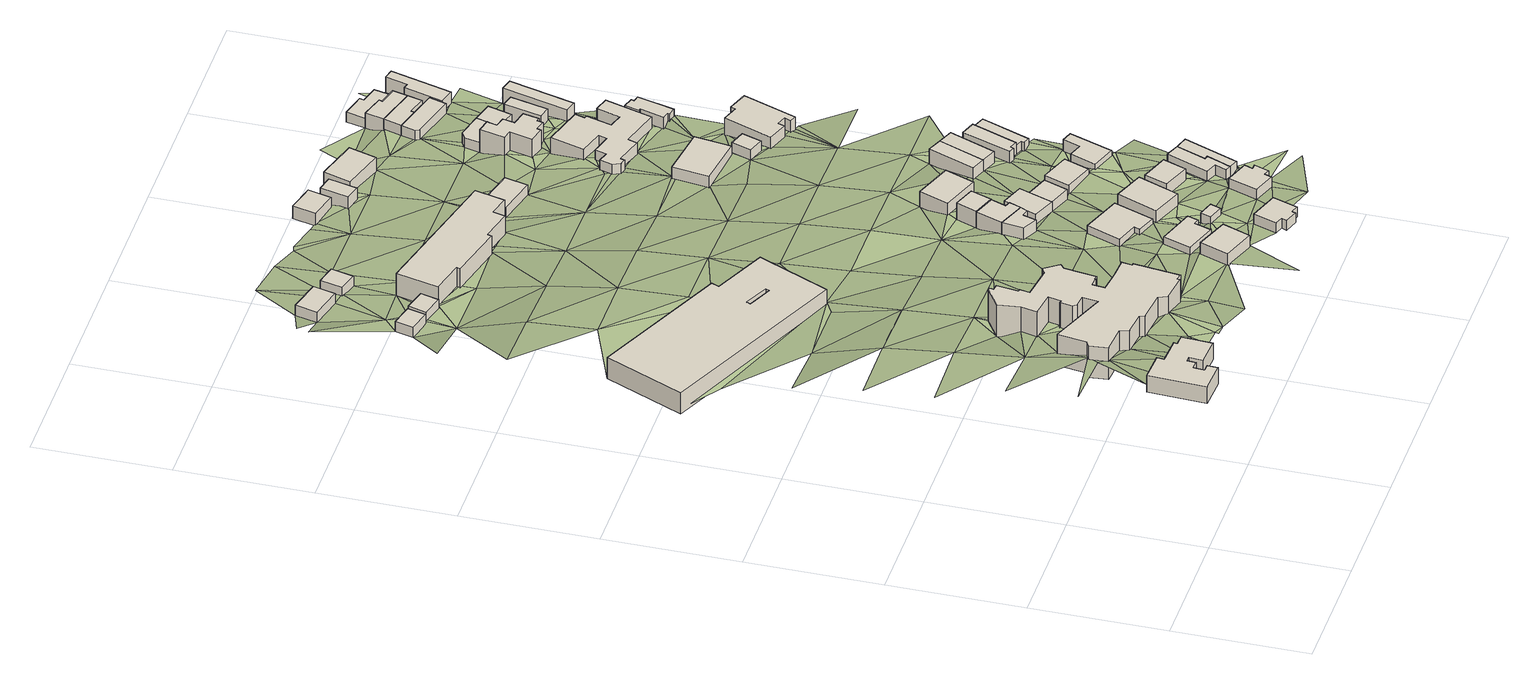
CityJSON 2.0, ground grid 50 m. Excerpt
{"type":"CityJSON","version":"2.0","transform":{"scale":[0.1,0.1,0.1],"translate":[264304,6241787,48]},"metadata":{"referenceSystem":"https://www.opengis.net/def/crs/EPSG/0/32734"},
"CityObjects":{
"building1":{"type":"Building","attributes":{"address":"1 Garrick Road University Estate Cape Town","building":"house","building:levels":"2","footprint":{"type":"Polygon"},"plus_code":"CMXVX2XP+XCX","ground_height":89.4,"building_height":6.9,"roof_height":96.3},"geometry":[{"type":"Solid","lod":"1","boundaries":[[[[0,1,2,3]],[[1,4,5,2]],[[4,6,7,5]],[[6,8,9,7]],[[8,10,11,9]],[[10,12,13,11]],[[12,14,15,13]],[[14,16,17,15]],[[16,18,19,17]],[[18,20,21,19]],[[20,22,23,21]],[[22,24,25,23]],[[24,26,27,25]],[[26,28,29,27]],[[28,30,31,29]],[[30,0,3,31]],[[3,2,5,7,9,11,13,15,17,19,21,23,25,27,29,31]],[[30,28,26,24,22,20,18,16,14,12,10,8,6,4,1,0]]]]}]},
"building2":{"type":"Building","attributes":{"address":"Oasis House 96 Upper Roodebloem Road University Estate Cape Town","building":"office","building:levels":"3","footprint":{"type":"Polygon"},"plus_code":"CQXWX5X3+XFW","ground_height":82.87,"building_height":9.7,"roof_height":92.57},"geometry":[{"type":"Solid","lod":"1","boundaries":[[[[32,33,34,35]],[[33,36,37,34]],[[36,38,39,37]],[[38,40,41,39]],[[40,42,43,41]],[[42,44,45,43]],[[44,46,47,45]],[[46,48,49,47]],[[48,50,51,49]],[[50,52,53,51]],[[52,54,55,53]],[[54,56,57,55]],[[56,58,59,57]],[[58,60,61,59]],[[60,62,63,61]],[[62,64,65,63]],[[64,66,67,65]],[[66,68,69,67]],[[68,70,71,69]],[[70,72,73,71]],[[72,74,75,73]],[[74,76,77,75]],[[76,78,79,77]],[[78,80,81,79]],[[80,82,83,81]],[[82,84,85,83]],[[84,86,87,85]],[[86,88,89,87]],[[88,90,91,89]],[[90,92,93,91]],[[92,94,95,93]],[[94,96,97,95]],[[96,98,99,97]],[[98,100,101,99]],[[100,102,103,101]],[[102,104,105,103]],[[104,106,107,105]],[[106,108,109,107]],[[108,110,111,109]],[[110,112,113,111]],[[112,114,115,113]],[[114,116,117,115]],[[116,32,35,117]],[[35,34,37,39,41,43,45,47,49,51,53,55,57,59,61,63,65,67,69,71,73,75,77,79,81,83,85,87,89,91,93,95,97,99,101,103,105,107,109,111,113,115,117]],[[116,114,112,110,108,106,104,102,100,98,96,94,92,90,88,86,84,82,80,78,76,74,72,70,68,66,64,62,60,58,56,54,52,50,48,46,44,42,40,38,36,33,32]]]]}]},
"building3":{"type":"Building","attributes":{"address":"197 Nelson Mandela Boulevard Cape Town","building":"warehouse","building:levels":"2","footprint":{"type":"Polygon"},"plus_code":"CPX8X9X2+XPV","ground_height":70.53,"building_height":6.9,"roof_height":77.43},"geometry":[{"type":"Solid","lod":"1","boundaries":[[[[118,119,120,121]],[[119,122,123,120]],[[122,124,125,123]],[[124,126,127,125]],[[126,128,129,127]],[[128,118,121,129]],[[130,131,132,133]],[[131,134,135,132]],[[134,136,137,135]],[[136,130,133,137]],[[121,120,123,125,127,129],[133,132,135,137]],[[128,126,124,122,119,118],[136,134,131,130]]]]}]},
"building4":{"type":"Building","attributes":{"building":"school","building:levels":"1","footprint":{"type":"Polygon"},"plus_code":"CPX5XFXR+X8V","ground_height":57.46,"building_height":4.1,"roof_height":61.56},"geometry":[{"type":"Solid","lod":"1","boundaries":[[[[138,139,140,141]],[[139,142,143,140]],[[142,144,145,143]],[[144,138,141,145]],[[141,140,143,145]],[[144,142,139,138]]]]}]},
"building5":{"type":"Building","attributes":{"address":"131 Upper Roodebloem Road University Estate Cape Town","building":"house","building:levels":"1","footprint":{"type":"Polygon"},"plus_code":"C2X9XJX2+XHW","ground_height":82.38,"building_height":4.1,"roof_height":86.48},"geometry":[{"type":"Solid","lod":"1","boundaries":[[[[146,147,148,149]],[[147,150,151,148]],[[150,152,153,151]],[[152,146,149,153]],[[149,148,151,153]],[[152,150,147,146]]]]}]},
"building6":{"type":"Building","attributes":{"building":"school","building:levels":"1","footprint":{"type":"Polygon"},"plus_code":"CPXMX4XW+XQV","ground_height":57.46,"building_height":4.1,"roof_height":61.56},"geometry":[{"type":"Solid","lod":"1","boundaries":[[[[154,155,156,157]],[[155,158,159,156]],[[158,160,161,159]],[[160,154,157,161]],[[157,156,159,161]],[[160,158,155,154]]]]}]},
"building7":{"type":"Building","attributes":{"building":"school","building:levels":"1","footprint":{"type":"Polygon"},"plus_code":"CPX8XXXC+XPW","ground_height":56.25,"building_height":4.1,"roof_height":60.35},"geometry":[{"type":"Solid","lod":"1","boundaries":[[[[162,163,164,165]],[[163,166,167,164]],[[166,168,169,167]],[[168,162,165,169]],[[165,164,167,169]],[[168,166,163,162]]]]}]},
"building8":{"type":"Building","attributes":{"address":"129 Upper Roodebloem Road University Estate Cape Town","building":"house","building:levels":"1","footprint":{"type":"Polygon"},"plus_code":"C2XMX4XP+X3V","ground_height":79.14,"building_height":4.1,"roof_height":83.24},"geometry":[{"type":"Solid","lod":"1","boundaries":[[[[170,171,172,173]],[[171,174,175,172]],[[174,176,177,175]],[[176,178,179,177]],[[178,180,181,179]],[[180,170,173,181]],[[173,172,175,177,179,181]],[[180,178,176,174,171,170]]]]}]},
"building9":{"type":"Building","attributes":{"address":"23 Rhodes Avenue University Estate Cape Town","building":"house","building:levels":"1","footprint":{"type":"Polygon"},"plus_code":"C3XFXMX7+XCV","ground_height":81.19,"building_height":4.1,"roof_height":85.29},"geometry":[{"type":"Solid","lod":"1","boundaries":[[[[182,183,184,185]],[[183,186,187,184]],[[186,188,189,187]],[[188,190,191,189]],[[190,192,193,191]],[[192,194,195,193]],[[194,196,197,195]],[[196,182,185,197]],[[185,184,187,189,191,193,195,197]],[[196,194,192,190,188,186,183,182]]]]}]},
"building10":{"type":"Building","attributes":{"address":"127A Upper Roodebloem Road University Estate Cape Town","building":"house","building:levels":"1","footprint":{"type":"Polygon"},"plus_code":"C2XQXPX8+X5V","ground_height":76.53,"building_height":4.1,"roof_height":80.63},"geometry":[{"type":"Solid","lod":"1","boundaries":[[[[198,199,200,201]],[[199,202,203,200]],[[202,204,205,203]],[[204,206,207,205]],[[206,208,209,207]],[[208,198,201,209]],[[201,200,203,205,207,209]],[[208,206,204,202,199,198]]]]}]},
"building11":{"type":"Building","attributes":{"building":"yes","building:levels":"1","footprint":{"type":"Polygon"},"plus_code":"C3X8XGXX+XPR","ground_height":79.14,"building_height":4.1,"roof_height":83.24},"geometry":[{"type":"Solid","lod":"1","boundaries":[[[[210,211,212,213]],[[211,214,215,212]],[[214,216,217,215]],[[216,210,213,217]],[[213,212,215,217]],[[216,214,211,210]]]]}]},
"building12":{"type":"Building","attributes":{"building":"school","building:levels":"1","footprint":{"type":"Polygon"},"plus_code":"CQX4XGXP+XGR","ground_height":54.85,"building_height":4.1,"roof_height":58.95},"geometry":[{"type":"Solid","lod":"1","boundaries":[[[[218,219,220,221]],[[219,222,223,220]],[[222,224,225,223]],[[224,218,221,225]],[[221,220,223,225]],[[224,222,219,218]]]]}]},
"building13":{"type":"Building","attributes":{"address":"127 Upper Roodebloem Road University Estate Cape Town","building":"house","building:levels":"1","footprint":{"type":"Polygon"},"plus_code":"C2XHX3XR+XQV","ground_height":75.03,"building_height":4.1,"roof_height":79.13},"geometry":[{"type":"Solid","lod":"1","boundaries":[[[[226,227,228,229]],[[227,230,231,228]],[[230,232,233,231]],[[232,234,235,233]],[[234,236,237,235]],[[236,226,229,237]],[[229,228,231,233,235,237]],[[236,234,232,230,227,226]]]]}]},
"building14":{"type":"Building","attributes":{"address":"125 Upper Roodebloem Road University Estate Cape Town","building":"house","building:levels":"1","footprint":{"type":"Polygon"},"plus_code":"C2XJXPX6+X2V","ground_height":75.03,"building_height":4.1,"roof_height":79.13},"geometry":[{"type":"Solid","lod":"1","boundaries":[[[[238,239,240,241]],[[239,242,229,240]],[[242,243,237,229]],[[243,244,245,237]],[[244,246,247,245]],[[246,238,241,247]],[[241,240,229,237,245,247]],[[246,244,243,242,239,238]]]]}]},
"building15":{"type":"Building","attributes":{"address":"University Estate Cape Town","building":"house","building:levels":"1","footprint":{"type":"Polygon"},"plus_code":"C3XGX4XH+XVX","ground_height":79.14,"building_height":4.1,"roof_height":83.24},"geometry":[{"type":"Solid","lod":"1","boundaries":[[[[248,249,250,251]],[[249,252,253,250]],[[252,254,255,253]],[[254,248,251,255]],[[251,250,253,255]],[[254,252,249,248]]]]}]},
"building16":{"type":"Building","attributes":{"address":"123 Upper Roodebloem Road University Estate Cape Town","building":"house","building:levels":"2","footprint":{"type":"Polygon"},"plus_code":"C2XQXQX8+X4R","ground_height":72.38,"building_height":6.9,"roof_height":79.28},"geometry":[{"type":"Solid","lod":"1","boundaries":[[[[239,238,241,256,257,240]],[[238,258,259,256,241]],[[258,260,261,259]],[[260,239,240,257,261]],[[257,256,259,261]],[[260,258,238,239]]]]}]},
"building17":{"type":"Building","attributes":{"address":"29 Ritchie Street University Estate Cape Town","building":"house","building:levels":"1","footprint":{"type":"Polygon"},"plus_code":"C3X3X3XV+XCX","ground_height":74.21,"building_height":4.1,"roof_height":78.31},"geometry":[{"type":"Solid","lod":"1","boundaries":[[[[262,263,264,265]],[[263,266,267,264]],[[266,268,269,267]],[[268,270,271,269]],[[270,262,265,271]],[[265,264,267,269,271]],[[270,268,266,263,262]]]]}]},
"building18":{"type":"Building","attributes":{"building":"school","building:levels":"2","footprint":{"type":"Polygon"},"plus_code":"CRX8XRX7+X4V","ground_height":58.49,"building_height":6.9,"roof_height":65.39},"geometry":[{"type":"Solid","lod":"1","boundaries":[[[[272,273,274,275]],[[273,276,277,274]],[[276,278,279,277]],[[278,280,281,279]],[[280,282,283,281]],[[282,284,285,283]],[[284,286,287,285]],[[286,288,289,287]],[[288,290,291,289]],[[290,272,275,291]],[[275,274,277,279,281,283,285,287,289,291]],[[290,288,286,284,282,280,278,276,273,272]]]]}]},
"building19":{"type":"Building","attributes":{"address":"University Estate Cape Town","building":"house","building:levels":"1","footprint":{"type":"Polygon"},"plus_code":"C4X9XMX9+XVR","ground_height":80.21,"building_height":4.1,"roof_height":84.31},"geometry":[{"type":"Solid","lod":"1","boundaries":[[[[292,293,294,295]],[[293,296,297,294]],[[296,298,299,297]],[[298,300,301,299]],[[300,302,303,301]],[[302,304,305,303]],[[304,306,307,305]],[[306,292,295,307]],[[295,294,297,299,301,303,305,307]],[[306,304,302,300,298,296,293,292]]]]}]},
"building20":{"type":"Building","attributes":{"address":"31 Ritchie Street University Estate Cape Town","building":"house","building:levels":"1","footprint":{"type":"Polygon"},"plus_code":"C3XFXCXH+XHX","ground_height":74.21,"building_height":4.1,"roof_height":78.31},"geometry":[{"type":"Solid","lod":"1","boundaries":[[[[263,262,265,264]],[[262,308,309,265]],[[308,310,311,309]],[[310,263,264,311]],[[264,265,309,311]],[[310,308,262,263]]]]}]},
"building21":{"type":"Building","attributes":{"address":"University Estate Cape Town","building":"house","building:levels":"1","footprint":{"type":"Polygon"},"plus_code":"C4X7X5XF+X2X","ground_height":78.2,"building_height":4.1,"roof_height":82.3},"geometry":[{"type":"Solid","lod":"1","boundaries":[[[[312,313,314,315]],[[313,316,317,314]],[[316,318,319,317]],[[318,312,315,319]],[[315,314,317,319]],[[318,316,313,312]]]]}]},
"building22":{"type":"Building","attributes":{"address":"121B Tooting Lane University Estate Cape Town","building":"house","building:levels":"1","footprint":{"type":"Polygon"},"plus_code":"C3X6XXXJ+X2X","ground_height":72.38,"building_height":4.1,"roof_height":76.48},"geometry":[{"type":"Solid","lod":"1","boundaries":[[[[320,321,322,323]],[[321,324,325,322]],[[324,326,327,325]],[[326,320,323,327]],[[323,322,325,327]],[[326,324,321,320]]]]}]},
"building23":{"type":"Building","attributes":{"address":"University Estate Cape Town","building":"house","building:levels":"1","footprint":{"type":"Polygon"},"plus_code":"C4XQXCX6+XJX","ground_height":78.2,"building_height":4.1,"roof_height":82.3},"geometry":[{"type":"Solid","lod":"1","boundaries":[[[[328,329,330,331]],[[329,332,333,330]],[[332,334,335,333]],[[334,336,337,335]],[[336,338,339,337]],[[338,340,341,339]],[[340,342,343,341]],[[342,328,331,343]],[[331,330,333,335,337,339,341,343]],[[342,340,338,336,334,332,329,328]]]]}]},
"building24":{"type":"Building","attributes":{"address":"33 Ritchie Street University Estate Cape Town","building":"house","building:levels":"1","footprint":{"type":"Polygon"},"plus_code":"C4X4XXXJ+XXW","ground_height":73.12,"building_height":4.1,"roof_height":77.22},"geometry":[{"type":"Solid","lod":"1","boundaries":[[[[344,345,346,347]],[[345,348,349,346]],[[348,350,351,349]],[[350,344,347,351]],[[347,346,349,351]],[[350,348,345,344]]]]}]},
"building25":{"type":"Building","attributes":{"address":"University Estate Cape Town","building":"house","building:levels":"1","footprint":{"type":"Polygon"},"plus_code":"C5X2XPXP+X8X","ground_height":78.2,"building_height":4.1,"roof_height":82.3},"geometry":[{"type":"Solid","lod":"1","boundaries":[[[[352,353,343,331]],[[353,354,355,343]],[[354,356,339,355]],[[356,357,358,339]],[[357,359,360,358]],[[359,352,331,360]],[[331,343,355,339,358,360]],[[359,357,356,354,353,352]]]]}]},
"building26":{"type":"Building","attributes":{"address":"35 Ritchie Street University Estate Cape Town","building":"house","building:levels":"1","footprint":{"type":"Polygon"},"plus_code":"C4XRXGXQ+X9W","ground_height":73.12,"building_height":4.1,"roof_height":77.22},"geometry":[{"type":"Solid","lod":"1","boundaries":[[[[361,362,363,364]],[[362,365,366,363]],[[365,367,368,366]],[[367,369,370,368]],[[369,371,372,370]],[[371,361,364,372]],[[364,363,366,368,370,372]],[[371,369,367,365,362,361]]]]}]},
"building27":{"type":"Building","attributes":{"address":"4 Selbourne Road University Estate Cape Town","building":"house","building:levels":"1","footprint":{"type":"Polygon"},"plus_code":"C4X8X5XJ+XGX","ground_height":70.68,"building_height":4.1,"roof_height":74.78},"geometry":[{"type":"Solid","lod":"1","boundaries":[[[[373,374,375,376]],[[374,377,378,375]],[[377,379,380,378]],[[379,373,376,380]],[[376,375,378,380]],[[379,377,374,373]]]]}]},
"building28":{"type":"Building","attributes":{"building":"school","building:levels":"1","footprint":{"type":"Polygon"},"plus_code":"C2X5X3X6+X2X","ground_height":56.66,"building_height":4.1,"roof_height":60.76},"geometry":[{"type":"Solid","lod":"1","boundaries":[[[[381,382,383,384]],[[382,385,386,383]],[[385,387,388,386]],[[387,381,384,388]],[[384,383,386,388]],[[387,385,382,381]]]]}]},
"building29":{"type":"Building","attributes":{"address":"36 Palmerston Road Woodstock Cape Town","building":"house","building:levels":"1","footprint":{"type":"Polygon"},"plus_code":"CVX9X4XX+X4V","ground_height":51.77,"building_height":4.1,"roof_height":55.87},"geometry":[{"type":"Solid","lod":"1","boundaries":[[[[389,390,391,392]],[[390,393,394,391]],[[393,395,396,394]],[[395,389,392,396]],[[392,391,394,396]],[[395,393,390,389]]]]}]},
"building30":{"type":"Building","attributes":{"address":"6 Selbourne Road University Estate Cape Town","building":"house","building:levels":"1","footprint":{"type":"Polygon"},"plus_code":"C4XHXPXG+X3R","ground_height":70.68,"building_height":4.1,"roof_height":74.78},"geometry":[{"type":"Solid","lod":"1","boundaries":[[[[379,397,398,380]],[[397,399,400,398]],[[399,373,376,400]],[[373,379,380,376]],[[380,398,400,376]],[[373,399,397,379]]]]}]},
"building31":{"type":"Building","attributes":{"address":"8 Selbourne Road University Estate Cape Town","building":"house","building:levels":"1","footprint":{"type":"Polygon"},"plus_code":"C4XWXGXC+XCX","ground_height":70.68,"building_height":4.1,"roof_height":74.78},"geometry":[{"type":"Solid","lod":"1","boundaries":[[[[401,402,403,404,405]],[[402,406,407,403]],[[406,408,409,407]],[[408,410,411,409]],[[410,412,413,414,411]],[[412,401,405,404,414,413]],[[404,403,407,409,411,414]],[[412,410,408,406,402,401]]]]}]},
"building32":{"type":"Building","attributes":{"address":"Roodebloem Road Woodstock Cape Town","building":"garage","building:levels":"1","footprint":{"type":"Polygon"},"plus_code":"CVXQXXX7+X4V","ground_height":52.67,"building_height":4.1,"roof_height":56.77},"geometry":[{"type":"Solid","lod":"1","boundaries":[[[[415,416,417,418]],[[416,419,420,417]],[[419,421,422,420]],[[421,415,418,422]],[[418,417,420,422]],[[421,419,416,415]]]]}]},
"building33":{"type":"Building","attributes":{"building":"yes","building:levels":"1","footprint":{"type":"Polygon"},"plus_code":"C3XPX8X7+XFW","ground_height":61.59,"building_height":4.1,"roof_height":65.69},"geometry":[{"type":"Solid","lod":"1","boundaries":[[[[423,424,425,426]],[[424,427,428,425]],[[427,429,430,428]],[[429,423,426,430]],[[426,425,428,430]],[[429,427,424,423]]]]}]},
"building34":{"type":"Building","attributes":{"address":"10 Selbourne Road University Estate Cape Town","building":"house","building:levels":"1","footprint":{"type":"Polygon"},"plus_code":"C5X5XWXP+XVR","ground_height":69.64,"building_height":4.1,"roof_height":73.74},"geometry":[{"type":"Solid","lod":"1","boundaries":[[[[401,412,413,405]],[[412,431,432,413]],[[431,433,434,432]],[[433,435,436,434]],[[435,437,438,436]],[[437,401,405,438]],[[405,413,432,434,436,438]],[[437,435,433,431,412,401]]]]}]},
"building35":{"type":"Building","attributes":{"building":"yes","building:levels":"1","footprint":{"type":"Polygon"},"plus_code":"C4X6XVX7+X2X","ground_height":62.84,"building_height":4.1,"roof_height":66.94},"geometry":[{"type":"Solid","lod":"1","boundaries":[[[[439,440,441,442]],[[440,443,444,441]],[[443,445,446,444]],[[445,439,442,446]],[[442,441,444,446]],[[445,443,440,439]]]]}]},
"building36":{"type":"Building","attributes":{"address":"80 Roodebloem Road Woodstock Cape Town","building":"yes","building:levels":"1","footprint":{"type":"Polygon"},"plus_code":"C2XFXVXQ+XQX","ground_height":52.67,"building_height":4.1,"roof_height":56.77},"geometry":[{"type":"Solid","lod":"1","boundaries":[[[[447,448,449,450]],[[448,451,452,449]],[[451,453,454,452]],[[453,447,450,454]],[[450,449,452,454]],[[453,451,448,447]]]]}]},
"building37":{"type":"Building","attributes":{"address":"119 Roodebloem Road Woodstock Cape Town","building":"commercial","building:levels":"1","footprint":{"type":"Polygon"},"plus_code":"C4X5XCX3+XFX","ground_height":57.86,"building_height":4.1,"roof_height":61.96},"geometry":[{"type":"Solid","lod":"1","boundaries":[[[[455,456,457,458]],[[456,459,460,457]],[[459,461,462,460]],[[461,463,464,462]],[[463,465,466,464]],[[465,467,468,466]],[[467,469,470,468]],[[469,471,472,470]],[[471,473,474,472]],[[473,475,476,474]],[[475,477,478,476]],[[477,479,480,478]],[[479,481,482,480]],[[481,483,484,482]],[[483,485,486,484]],[[485,487,488,486]],[[487,489,490,488]],[[489,491,492,490]],[[491,493,494,492]],[[493,495,496,494]],[[495,455,458,496]],[[458,457,460,462,464,466,468,470,472,474,476,478,480,482,484,486,488,490,492,494,496]],[[495,493,491,489,487,485,483,481,479,477,475,473,471,469,467,465,463,461,459,456,455]]]]}]},
"building38":{"type":"Building","attributes":{"address":"Devonshire Street Woodstock Cape Town","building":"house","building:levels":"1","footprint":{"type":"Polygon"},"plus_code":"C4XXXXXR+X7X","ground_height":62.84,"building_height":4.1,"roof_height":66.94},"geometry":[{"type":"Solid","lod":"1","boundaries":[[[[497,498,499,500]],[[498,501,502,499]],[[501,503,504,502]],[[503,505,506,504]],[[505,507,508,506]],[[507,509,510,508]],[[509,511,512,510]],[[511,513,514,512]],[[513,515,516,514]],[[515,497,500,516]],[[500,499,502,504,506,508,510,512,514,516]],[[515,513,511,509,507,505,503,501,498,497]]]]}]},
"building39":{"type":"Building","attributes":{"address":"117A Roodebloem Road Woodstock Cape Town","building":"yes","building:levels":"2","footprint":{"type":"Polygon"},"plus_code":"C3XRXHX5+X8X","ground_height":55.89,"building_height":6.9,"roof_height":62.79},"geometry":[{"type":"Solid","lod":"1","boundaries":[[[[517,518,519,520,521,522]],[[518,523,524,525,520,519]],[[523,526,527,525,524]],[[526,528,529,527]],[[528,530,531,529]],[[530,532,533,531]],[[532,534,535,533]],[[534,536,537,535]],[[536,538,539,537]],[[538,540,541,539]],[[540,542,543,541]],[[542,544,545,543]],[[544,546,547,545]],[[546,548,549,547]],[[548,517,522,521,549]],[[521,520,525,527,529,531,533,535,537,539,541,543,545,547,549]],[[548,546,544,542,540,538,536,534,532,530,528,526,523,518,517]]]]}]},
"building40":{"type":"Building","attributes":{"address":"117 Roodebloem Road Woodstock Cape Town","building":"yes","building:levels":"1","footprint":{"type":"Polygon"},"plus_code":"C3XXXQXW+XFW","ground_height":53.27,"building_height":4.1,"roof_height":57.37},"geometry":[{"type":"Solid","lod":"1","boundaries":[[[[517,548,550,522]],[[548,546,551,550]],[[546,552,553,551]],[[552,554,555,553]],[[554,556,557,555]],[[556,558,559,557]],[[558,517,522,559]],[[522,550,551,553,555,557,559]],[[558,556,554,552,546,548,517]]]]}]},
"building41":{"type":"Building","attributes":{"address":"1 Devonshire Street Woodstock Cape Town","building":"semidetached_house","building:levels":"1","footprint":{"type":"Polygon"},"plus_code":"C5X3XQXW+XFR","ground_height":57.86,"building_height":4.1,"roof_height":61.96},"geometry":[{"type":"Solid","lod":"1","boundaries":[[[[560,561,562,563,564,565]],[[561,566,567,563,562]],[[566,568,569,567]],[[568,570,571,569]],[[570,572,573,571]],[[572,574,575,573]],[[574,576,577,575]],[[576,578,579,577]],[[578,580,581,579]],[[580,560,565,564,581]],[[564,563,567,569,571,573,575,577,579,581]],[[580,578,576,574,572,570,568,566,561,560]]]]}]},
"building42":{"type":"Building","attributes":{"building":"yes","building:levels":"1","footprint":{"type":"Polygon"},"plus_code":"C4XFX4XW+X6X","ground_height":53.27,"building_height":4.1,"roof_height":57.37},"geometry":[{"type":"Solid","lod":"1","boundaries":[[[[554,552,553,555]],[[552,582,583,553]],[[582,584,585,583]],[[584,554,555,585]],[[555,553,583,585]],[[584,582,552,554]]]]}]},
"building43":{"type":"Building","attributes":{"building":"carport","building:levels":"1","footprint":{"type":"Polygon"},"plus_code":"C4XPXHXG+XHX","ground_height":55.45,"building_height":4.1,"roof_height":59.55},"geometry":[{"type":"Solid","lod":"1","boundaries":[[[[586,587,588,589]],[[587,590,591,588]],[[590,592,593,591]],[[592,586,589,593]],[[589,588,591,593]],[[592,590,587,586]]]]}]},
"building44":{"type":"Building","attributes":{"address":"113 Roodebloem Road Woodstock Cape Town","building":"yes","building:levels":"1","footprint":{"type":"Polygon"},"plus_code":"C4X8XMX5+XWX","ground_height":51.27,"building_height":4.1,"roof_height":55.37},"geometry":[{"type":"Solid","lod":"1","boundaries":[[[[594,595,596,597]],[[595,598,599,596]],[[598,600,601,599]],[[600,602,603,601]],[[602,604,605,603]],[[604,594,597,605]],[[597,596,599,601,603,605]],[[604,602,600,598,595,594]]]]}]},
"building45":{"type":"Building","attributes":{"address":"111 Roodebloem Road Woodstock Cape Town","building":"semidetached_house","building:levels":"1","footprint":{"type":"Polygon"},"plus_code":"C4X8XVXJ+X6X","ground_height":51.27,"building_height":4.1,"roof_height":55.37},"geometry":[{"type":"Solid","lod":"1","boundaries":[[[[594,604,605,597]],[[604,606,607,605]],[[606,608,609,607]],[[608,610,611,609]],[[610,612,613,611]],[[612,594,597,613]],[[597,605,607,609,611,613]],[[612,610,608,606,604,594]]]]}]},
"building46":{"type":"Building","attributes":{"building":"carport","building:levels":"1","footprint":{"type":"Polygon"},"plus_code":"C5X3XQXP+X7R","ground_height":55.45,"building_height":4.1,"roof_height":59.55},"geometry":[{"type":"Solid","lod":"1","boundaries":[[[[614,615,616,617]],[[615,618,619,616]],[[618,620,621,619]],[[620,614,617,621]],[[617,616,619,621]],[[620,618,615,614]]]]}]},
"building47":{"type":"Building","attributes":{"address":"109 Roodebloem Road Woodstock Cape Town","building":"house","building:use":"office","building:levels":"1","footprint":{"type":"Polygon"},"plus_code":"C4XCXJXM+X3R","ground_height":51.27,"building_height":4.1,"roof_height":55.37},"geometry":[{"type":"Solid","lod":"1","boundaries":[[[[622,623,624,613,625,626]],[[623,627,611,613,624]],[[627,628,629,611]],[[628,630,631,629]],[[630,632,633,631]],[[632,622,626,625,633]],[[625,613,611,629,631,633]],[[632,630,628,627,623,622]]]]}]},
"building48":{"type":"Building","attributes":{"address":"107 Roodebloem Road Woodstock Cape Town","building":"house","building:use":"office","building:levels":"1","footprint":{"type":"Polygon"},"plus_code":"C4XGXGXF+XMX","ground_height":49.05,"building_height":4.1,"roof_height":53.15},"geometry":[{"type":"Solid","lod":"1","boundaries":[[[[622,632,634,626]],[[632,635,636,634]],[[635,637,638,636]],[[637,639,640,638]],[[639,641,642,640]],[[641,643,644,642]],[[643,622,626,644]],[[626,634,636,638,640,642,644]],[[643,641,639,637,635,632,622]]]]}]},
"building49":{"type":"Building","attributes":{"address":"30 Palmerston Road Woodstock Cape Town","building":"semidetached_house","building:levels":"1","footprint":{"type":"Polygon"},"plus_code":"C5X2XPX9+X8V","ground_height":51.27,"building_height":4.1,"roof_height":55.37},"geometry":[{"type":"Solid","lod":"1","boundaries":[[[[645,646,647,648,649,650]],[[646,651,652,648,647]],[[651,653,654,652]],[[653,655,656,654]],[[655,657,658,656]],[[657,645,650,649,658]],[[649,648,652,654,656,658]],[[657,655,653,651,646,645]]]]}]},
"terrain1":{"type":"TINRelief","geometry":[{"type":"CompositeSurface","lod":"1","boundaries":[[[26,22,28]],[[22,26,24]],[[8,659,660]],[[661,662,663]],[[8,6,4]],[[663,660,659]],[[8,4,659]],[[661,664,665]],[[1,0,4]],[[663,659,661]],[[0,666,667]],[[659,4,668]],[[664,669,670]],[[668,4,0]],[[671,661,672]],[[671,664,661]],[[668,673,659]],[[674,0,667]],[[667,675,676]],[[668,0,677]],[[669,678,679]],[[674,667,676]],[[674,677,0]],[[680,664,671]],[[674,676,681]],[[669,664,68]],[[677,682,668]],[[678,683,684]],[[685,664,680]],[[686,687,681]],[[688,680,671]],[[685,68,664]],[[689,688,671]],[[689,671,690]],[[674,681,691]],[[677,674,691]],[[692,693,694]],[[681,687,691]],[[678,669,695]],[[680,688,696]],[[695,669,68]],[[697,677,691]],[[696,698,680]],[[690,699,689]],[[698,696,700]],[[701,691,687]],[[701,687,702]],[[703,683,678]],[[693,683,694]],[[68,66,695]],[[695,703,678]],[[704,705,60]],[[695,66,64]],[[701,706,691]],[[64,62,60]],[[64,60,695]],[[705,707,708]],[[709,710,711]],[[712,709,711]],[[713,60,705]],[[714,706,701]],[[706,714,715]],[[716,709,717]],[[683,703,718]],[[712,717,709]],[[713,705,708]],[[128,719,720]],[[701,702,721]],[[712,722,717]],[[60,723,695]],[[718,694,683]],[[720,724,725]],[[703,695,723]],[[726,727,717]],[[701,721,714]],[[60,713,723]],[[726,717,722]],[[722,728,729]],[[727,726,730]],[[726,713,730]],[[725,724,731]],[[694,718,703]],[[732,733,734]],[[735,729,714]],[[723,713,726]],[[736,731,138]],[[732,734,737]],[[729,735,722]],[[694,703,738]],[[739,714,721]],[[738,703,723]],[[719,740,720]],[[741,724,720]],[[742,726,722]],[[743,714,739]],[[735,714,743]],[[741,720,740]],[[721,744,745]],[[746,138,731]],[[747,748,144]],[[719,749,750]],[[751,723,726]],[[747,163,748]],[[722,735,752]],[[753,731,724]],[[754,746,731]],[[694,738,755]],[[747,144,142]],[[162,756,163]],[[722,752,742]],[[746,754,142]],[[754,731,757]],[[753,724,741]],[[758,142,754]],[[142,758,747]],[[755,759,694]],[[726,742,751]],[[694,759,750]],[[719,760,740]],[[761,735,743]],[[743,739,762]],[[738,723,763]],[[166,163,747]],[[764,757,731]],[[752,735,761]],[[719,750,760]],[[760,741,740]],[[150,762,739]],[[758,272,747]],[[731,753,764]],[[757,765,160]],[[755,738,763]],[[723,751,763]],[[150,745,766]],[[272,758,160]],[[747,767,166]],[[183,182,745]],[[765,757,764]],[[768,752,761]],[[767,747,272]],[[765,272,160]],[[769,742,752]],[[182,766,745]],[[759,760,750]],[[150,770,762]],[[742,771,751]],[[768,772,752]],[[176,762,178]],[[773,768,761]],[[774,765,764]],[[150,766,770]],[[762,770,178]],[[168,775,162]],[[168,166,767]],[[776,765,774]],[[755,777,759]],[[753,741,778]],[[180,773,761]],[[779,742,769]],[[780,741,760]],[[771,742,779]],[[210,178,770]],[[767,224,168]],[[751,771,781]],[[178,210,180]],[[777,755,763]],[[767,272,219]],[[766,782,770]],[[751,781,763]],[[196,766,182]],[[775,168,224]],[[180,783,773]],[[778,741,780]],[[784,180,210]],[[753,785,764]],[[219,272,786]],[[784,783,180]],[[760,759,787]],[[216,784,210]],[[788,789,196]],[[782,766,293]],[[790,763,781]],[[764,785,774]],[[766,196,293]],[[783,791,773]],[[769,262,779]],[[270,792,779]],[[777,787,759]],[[793,783,784]],[[769,198,794]],[[786,795,219]],[[778,785,753]],[[216,793,784]],[[222,795,224]],[[224,796,775]],[[792,270,234]],[[198,773,791]],[[794,262,769]],[[790,260,763]],[[222,219,795]],[[196,789,797]],[[779,262,270]],[[270,236,234]],[[292,216,782]],[[798,780,760]],[[796,224,795]],[[763,260,799]],[[791,794,198]],[[292,782,293]],[[236,270,268]],[[763,321,777]],[[216,292,793]],[[296,293,196]],[[787,798,760]],[[797,296,196]],[[268,800,236]],[[268,801,800]],[[238,801,268]],[[763,799,321]],[[795,786,802]],[[786,272,803]],[[791,254,794]],[[794,308,262]],[[780,804,778]],[[260,258,799]],[[805,785,778]],[[254,793,806]],[[268,266,238]],[[300,296,797]],[[806,793,332]],[[807,785,805]],[[292,332,793]],[[808,787,777]],[[795,809,796]],[[810,794,254]],[[794,810,308]],[[798,804,780]],[[811,298,296]],[[811,296,300]],[[812,805,778]],[[254,806,312]],[[300,298,811]],[[813,258,238]],[[321,808,777]],[[813,799,258]],[[266,813,238]],[[807,805,812]],[[263,310,266]],[[336,332,292]],[[336,292,306]],[[806,332,814]],[[815,300,797]],[[810,310,308]],[[802,816,795]],[[803,802,786]],[[809,795,816]],[[306,304,302]],[[817,798,787]],[[778,818,812]],[[254,312,819]],[[820,814,332]],[[306,338,336]],[[336,334,332]],[[804,818,778]],[[310,345,266]],[[254,821,810]],[[822,306,302]],[[310,810,345]],[[306,822,338]],[[787,808,817]],[[329,820,332]],[[823,302,300]],[[329,814,820]],[[254,819,821]],[[819,312,824]],[[825,813,266]],[[826,808,321]],[[809,816,827]],[[329,824,814]],[[340,828,338]],[[829,830,812]],[[302,823,822]],[[831,266,345]],[[828,340,342]],[[832,804,798]],[[819,824,329]],[[812,818,829]],[[813,825,826]],[[825,266,831]],[[833,821,819]],[[827,816,834]],[[817,835,798]],[[836,345,344]],[[381,829,818]],[[837,816,802]],[[821,833,838]],[[839,819,329]],[[840,833,819]],[[838,344,821]],[[835,832,798]],[[826,374,808]],[[834,816,841]],[[829,381,387]],[[836,842,345]],[[839,329,328]],[[804,843,818]],[[803,837,802]],[[842,831,345]],[[387,803,829]],[[819,839,840]],[[836,344,838]],[[826,825,374]],[[817,808,844]],[[382,381,818]],[[841,816,845]],[[832,846,804]],[[836,838,847]],[[387,837,803]],[[846,843,804]],[[844,808,374]],[[839,328,848]],[[836,849,842]],[[842,850,831]],[[838,851,847]],[[852,840,839]],[[837,853,816]],[[853,845,816]],[[854,849,836]],[[835,817,440]],[[854,836,847]],[[845,855,841]],[[818,856,382]],[[387,385,837]],[[361,840,852]],[[857,818,843]],[[858,849,859]],[[842,860,850]],[[846,832,843]],[[440,832,835]],[[844,861,817]],[[854,859,849]],[[818,862,856]],[[862,818,857]],[[844,374,373]],[[855,845,415]],[[863,854,847]],[[859,854,864]],[[817,861,440]],[[847,361,865]],[[866,845,853]],[[863,847,865]],[[850,860,399]],[[855,415,389]],[[399,844,373]],[[385,382,867]],[[868,866,853]],[[382,856,869]],[[870,832,440]],[[866,868,421]],[[843,871,857]],[[837,385,872]],[[401,399,860]],[[869,867,382]],[[837,873,853]],[[869,856,862]],[[421,868,874]],[[871,843,875]],[[873,868,853]],[[440,861,876]],[[870,440,439]],[[399,877,844]],[[876,443,440]],[[877,861,844]],[[843,424,875]],[[873,837,872]],[[878,385,867]],[[869,879,880]],[[881,867,869]],[[882,871,875]],[[869,880,881]],[[439,424,870]],[[445,443,876]],[[883,876,861]],[[872,385,878]],[[884,867,881]],[[883,861,885]],[[880,886,881]],[[887,439,445]],[[439,887,424]],[[888,874,447]],[[878,867,889]],[[867,884,889]],[[876,887,445]],[[890,885,861]],[[891,875,424]],[[886,880,892]],[[890,861,893]],[[424,887,891]],[[873,872,894]],[[893,861,895]],[[896,878,889]],[[897,898,883]],[[872,878,899]],[[447,900,888]],[[884,901,889]],[[885,897,883]],[[894,447,873]],[[902,875,903]],[[875,891,904]],[[899,905,872]],[[884,906,901]],[[513,891,887]],[[901,906,907]],[[894,872,908]],[[903,875,904]],[[908,872,905]],[[884,495,906]],[[909,513,887]],[[904,891,910]],[[546,911,542]],[[891,513,912]],[[913,914,906]],[[910,891,912]],[[894,612,447]],[[542,915,916]],[[908,905,917]],[[546,542,552]],[[913,906,918]],[[908,919,894]],[[920,921,922]],[[918,906,495]],[[921,920,491]],[[923,904,910]],[[919,594,894]],[[552,542,916]],[[495,493,491]],[[903,904,924]],[[916,913,925]],[[622,926,447]],[[913,918,925]],[[927,903,924]],[[495,491,920]],[[908,917,554]],[[594,612,894]],[[903,927,928]],[[552,916,582]],[[495,929,918]],[[622,447,612]],[[495,920,929]],[[925,582,916]],[[930,925,918]],[[931,903,928]],[[929,930,918]],[[932,929,920]],[[925,587,582]],[[928,568,931]],[[931,932,920]],[[908,554,600]],[[587,584,582]],[[614,930,929]],[[600,554,584]],[[584,587,586]],[[586,930,614]],[[608,606,604]],[[586,614,584]],[[608,604,602]],[[584,933,600]],[[614,933,584]],[[934,602,600]],[[600,933,934]],[[608,602,610]],[[935,936,937]],[[938,602,934]],[[602,938,610]],[[939,936,935]],[[933,614,940]],[[938,935,610]],[[641,639,637]],[[935,938,939]],[[941,939,938]],[[646,939,941]],[[646,637,939]],[[942,637,646]]]}]}
},
"vertices":[
[520,242,414],[480,244,414],[480,244,483],[520,242,483],[481,257,414],[481,257,483],[381,262,414],[381,262,483],[383,289,414],[383,289,483],[275,295,414],[275,295,483],[264,80,414],[264,80,483],[382,74,414],[382,74,483],[384,113,414],[384,113,483],[357,114,414],[357,114,483],[360,155,414],[360,155,483],[391,153,414],[391,153,483],[393,186,414],[393,186,483],[411,185,414],[411,185,483],[409,133,414],[409,133,483],[514,128,414],[514,128,483],
[932,564,315],[854,569,315],[854,569,446],[932,564,446],[775,579,315],[775,579,446],[781,626,315],[781,626,446],[814,622,315],[814,622,446],[815,627,315],[815,627,446],[830,624,315],[830,624,446],[847,744,315],[847,744,446],[865,760,315],[865,760,446],[826,814,315],[826,814,446],[804,800,315],[804,800,446],[682,817,315],[682,817,446],[688,855,315],[688,855,446],[679,856,315],[679,856,446],[690,937,315],[690,937,446],[667,940,315],[667,940,446],[669,958,315],[669,958,446],[660,957,315],[660,957,446],[581,906,315],[581,906,446],[593,825,315],[593,825,446],[578,763,315],[578,763,446],[673,750,315],[673,750,446],[662,701,315],[662,701,446],[651,703,315],[651,703,446],[644,658,315],[644,658,446],[654,644,315],[654,644,446],[700,638,315],[700,638,446],[692,580,315],[692,580,446],[472,664,315],[472,664,446],[457,556,315],[457,556,446],[435,545,315],[435,545,446],[442,474,315],[442,474,446],[546,466,315],[546,466,446],[559,433,315],[559,433,446],[646,424,315],[646,424,446],[653,404,315],[653,404,446],[768,392,315],[768,392,446],[783,360,315],[783,360,446],[888,347,315],[888,347,446],[889,357,315],[889,357,446],[913,351,315],[913,351,446],[934,524,315],[934,524,446],[927,525,315],[927,525,446],
[9,1858,206],[718,1541,206],[718,1541,294],[9,1858,294],[838,1807,206],[838,1807,294],[638,1897,206],[638,1897,294],[650,1925,206],[650,1925,294],[141,2152,206],[141,2152,294],[569,1767,206],[576,1781,206],[576,1781,294],[569,1767,294],[667,1740,206],[667,1740,294],[661,1726,206],[661,1726,294],
[344,2888,95],[429,2868,95],[429,2868,136],[344,2888,136],[446,2936,95],[446,2936,136],[361,2957,95],[361,2957,136],
[1155,254,332],[1278,209,332],[1278,209,385],[1155,254,385],[1317,314,332],[1317,314,385],[1194,360,332],[1194,360,385],
[459,2938,81],[441,2870,81],[441,2870,136],[459,2938,136],[523,2848,81],[523,2848,136],[542,2916,81],[542,2916,136],
[379,3312,82],[359,3230,82],[359,3230,124],[379,3312,124],[481,3200,82],[481,3200,124],[501,3282,82],[501,3282,124],
[1236,501,311],[1200,397,311],[1200,397,352],[1236,501,352],[1319,357,311],[1319,357,352],[1340,420,311],[1340,420,352],[1361,413,311],[1361,413,352],[1375,454,311],[1375,454,352],
[1417,234,332],[1386,147,332],[1386,147,373],[1417,234,373],[1418,136,332],[1418,136,373],[1411,116,332],[1411,116,373],[1461,99,332],[1461,99,373],[1465,113,332],[1465,113,373],[1495,103,332],[1495,103,373],[1527,196,332],[1527,196,373],
[1416,722,285],[1265,777,285],[1265,777,326],[1416,722,326],[1218,650,285],[1218,650,326],[1299,621,285],[1299,621,326],[1291,599,285],[1291,599,326],[1362,574,285],[1362,574,326],
[1404,417,311],[1390,377,311],[1390,377,352],[1404,417,352],[1447,358,311],[1447,358,352],[1461,398,311],[1461,398,352],
[538,3191,69],[612,3172,69],[612,3172,110],[538,3191,110],[633,3256,69],[633,3256,110],[558,3274,69],[558,3274,110],
[1225,1066,262],[1215,985,262],[1215,985,311],[1225,1066,311],[1271,957,262],[1271,957,311],[1286,1007,262],[1286,1007,311],[1314,1000,262],[1314,1000,311],[1328,1027,262],[1328,1027,311],
[1344,1135,244],[1262,1165,244],[1262,1165,311],[1344,1135,311],[1225,1066,244],[1328,1027,244],[1344,1071,244],[1344,1071,311],[1323,1079,244],[1323,1079,311],
[1433,716,277],[1375,564,277],[1375,564,352],[1433,716,352],[1489,520,277],[1489,520,352],[1548,673,277],[1548,673,352],
[1344,1135,313],[1262,1165,313],[1372,1213,244],[1372,1213,313],[1292,1243,244],[1292,1243,313],
[1397,936,262],[1429,1025,262],[1429,1025,303],[1397,936,303],[1443,1063,262],[1443,1063,303],[1359,1094,262],[1359,1094,303],[1312,970,262],[1312,970,303],
[581,3013,81],[542,2856,81],[542,2856,174],[581,3013,174],[668,2825,81],[668,2825,174],[664,2811,81],[664,2811,174],[875,2759,81],[875,2759,174],[879,2775,81],[879,2775,174],[999,2746,81],[999,2746,174],[1010,2791,81],[1010,2791,174],[1087,2773,81],[1087,2773,174],[1114,2884,81],[1114,2884,174],
[1607,374,322],[1569,266,322],[1569,266,363],[1607,374,363],[1652,236,322],[1652,236,363],[1662,263,322],[1662,263,363],[1685,255,322],[1685,255,363],[1705,311,322],[1705,311,363],[1683,311,322],[1683,311,363],[1695,343,322],[1695,343,363],
[1479,906,262],[1479,906,303],[1512,995,262],[1512,995,303],
[1576,660,277],[1545,574,277],[1545,574,343],[1576,660,343],[1648,537,277],[1648,537,343],[1679,623,277],[1679,623,343],
[1502,1338,221],[1359,1391,221],[1359,1391,285],[1502,1338,285],[1318,1281,221],[1318,1281,285],[1460,1228,221],[1460,1228,285],
[1765,599,302],[1714,619,302],[1714,619,343],[1765,599,343],[1653,462,302],[1653,462,343],[1696,446,302],[1696,446,343],[1679,403,302],[1679,403,343],[1700,395,302],[1700,395,343],[1739,486,302],[1739,486,343],[1722,489,302],[1722,489,343],
[1662,966,251],[1553,1006,251],[1553,1006,292],[1662,966,292],[1518,912,251],[1518,912,292],[1627,872,251],[1627,872,292],
[1765,599,294],[1722,489,294],[1735,484,294],[1735,484,343],[1700,395,294],[1734,381,294],[1734,381,343],[1813,584,294],[1813,584,343],
[1808,986,242],[1768,1000,242],[1768,1000,292],[1808,986,292],[1746,936,242],[1746,936,292],[1695,954,242],[1695,954,292],[1660,857,242],[1660,857,292],[1751,825,242],[1751,825,292],
[1683,1409,205],[1628,1432,205],[1628,1432,268],[1683,1409,268],[1562,1258,205],[1562,1258,268],[1615,1238,205],[1615,1238,268],
[1107,2773,87],[1253,2737,87],[1253,2737,128],[1107,2773,128],[1274,2823,87],[1274,2823,128],[1129,2859,87],[1129,2859,128],
[1094,3464,26],[991,3490,26],[991,3490,79],[1094,3464,79],[969,3403,26],[969,3403,79],[1072,3377,26],[1072,3377,79],
[1672,1216,205],[1672,1216,268],[1739,1387,205],[1739,1387,268],
[1805,1327,216],[1751,1347,216],[1751,1347,268],[1805,1327,268],[1805,1327,257],[1685,1164,216],[1685,1164,268],[1708,1156,216],[1708,1156,268],[1713,1169,216],[1713,1169,268],[1741,1157,216],[1741,1157,257],[1741,1157,268],
[1103,3424,26],[1077,3318,26],[1077,3318,88],[1103,3424,88],[1136,3304,26],[1136,3304,88],[1162,3410,26],[1162,3410,88],
[1588,2114,124],[1607,2251,124],[1607,2251,177],[1588,2114,177],[1418,2277,124],[1418,2277,177],[1399,2140,124],[1399,2140,177],
[1768,1147,216],[1768,1147,257],[1763,1136,216],[1763,1136,257],[1789,1127,216],[1789,1127,257],[1858,1307,216],[1858,1307,257],
[1591,2114,148],[1566,2040,148],[1566,2040,189],[1591,2114,189],[1626,2020,148],[1626,2020,189],[1651,2094,148],[1651,2094,189],
[1354,3391,15],[1195,3438,15],[1195,3438,88],[1354,3391,88],[1164,3335,15],[1164,3335,88],[1323,3288,15],[1323,3288,88],
[1521,2731,75],[1484,2604,75],[1484,2604,140],[1521,2731,140],[1576,2578,75],[1576,2578,140],[1567,2546,75],[1567,2546,140],[1493,2567,75],[1493,2567,140],[1481,2524,75],[1481,2524,140],[1441,2536,75],[1441,2536,140],[1427,2488,75],[1427,2488,140],[1440,2460,75],[1440,2460,140],[1463,2454,75],[1463,2454,140],[1467,2470,75],[1467,2470,140],[1570,2440,75],[1570,2440,140],[1581,2475,75],[1581,2475,140],[1728,2433,75],[1728,2433,140],[1780,2609,75],[1780,2609,140],[1726,2625,75],[1726,2625,140],[1700,2537,75],[1700,2537,140],[1647,2552,75],[1647,2552,140],[1674,2647,75],[1674,2647,140],[1663,2651,75],[1663,2651,140],[1674,2687,75],[1674,2687,140],
[1722,2176,115],[1656,1995,115],[1656,1995,189],[1722,2176,189],[1732,1968,115],[1732,1968,189],[1740,1992,115],[1740,1992,189],[1775,1979,115],[1775,1979,189],[1766,1955,115],[1766,1955,189],[1791,1946,115],[1791,1946,189],[1864,2145,115],[1864,2145,189],[1788,2173,115],[1788,2173,189],[1781,2155,115],[1781,2155,189],
[1492,2971,53],[1471,2878,53],[1471,2878,94],[1471,2878,148],[1492,2971,148],[1492,2971,94],[1505,2870,53],[1505,2870,94],[1505,2870,148],[1485,2785,53],[1485,2785,148],[1544,2771,53],[1544,2771,148],[1548,2786,53],[1548,2786,148],[1588,2776,53],[1588,2776,148],[1593,2798,53],[1593,2798,148],[1607,2795,53],[1607,2795,148],[1620,2855,53],[1620,2855,148],[1562,2868,53],[1562,2868,148],[1572,2913,53],[1572,2913,148],[1533,2922,53],[1533,2922,148],[1539,2949,53],[1539,2949,148],[1542,2960,53],[1542,2960,148],
[1542,2960,94],[1539,2949,94],[1601,2933,53],[1601,2933,94],[1626,3021,53],[1626,3021,94],[1529,3044,53],[1529,3044,94],[1504,3028,53],[1504,3028,94],
[1791,2372,92],[1827,2510,92],[1827,2510,133],[1827,2510,140],[1791,2372,140],[1791,2372,133],[1803,2515,92],[1803,2515,140],[1806,2527,92],[1806,2527,140],[1766,2538,92],[1766,2538,140],[1751,2484,92],[1751,2484,140],[1761,2482,92],[1761,2482,140],[1735,2393,92],[1735,2393,140],[1761,2386,92],[1761,2386,140],[1759,2378,92],[1759,2378,140],
[1677,2911,53],[1677,2911,94],[1702,3000,53],[1702,3000,94],
[1745,2933,53],[1699,2944,53],[1699,2944,115],[1745,2933,115],[1666,2803,53],[1666,2803,115],[1712,2793,53],[1712,2793,115],
[1542,3261,33],[1528,3210,33],[1528,3210,74],[1542,3261,74],[1535,3195,33],[1535,3195,74],[1705,3148,33],[1705,3148,74],[1724,3212,33],[1724,3212,74],[1629,3238,33],[1629,3238,74],
[1632,3250,33],[1632,3250,74],[1701,3231,33],[1701,3231,74],[1715,3286,33],[1715,3286,74],[1563,3329,33],[1563,3329,74],
[1788,2972,50],[1723,2728,50],[1723,2728,115],[1788,2972,115],[1768,2716,50],[1768,2716,115],[1833,2960,50],[1833,2960,115],
[1581,3398,10],[1563,3329,10],[1563,3329,51],[1581,3398,74],[1581,3398,51],[1715,3286,10],[1729,3342,10],[1729,3342,74],[1661,3360,10],[1661,3360,74],[1666,3373,10],[1666,3373,74],
[1666,3373,51],[1736,3352,10],[1736,3352,51],[1749,3413,10],[1749,3413,51],[1683,3431,10],[1683,3431,51],[1687,3447,10],[1687,3447,51],[1599,3470,10],[1599,3470,51],
[1837,3377,9],[1800,3387,9],[1800,3387,70],[1800,3387,74],[1837,3377,74],[1837,3377,70],[1777,3304,9],[1777,3304,74],[1757,3310,9],[1757,3310,74],[1717,3166,9],[1717,3166,74],[1774,3150,9],[1774,3150,74],
[442,474,397],[275,295,445],[435,545,397],[167,505,430],[416,505,397],[416,760,370],[167,760,404],[514,128,427],[601,172,381],[559,433,369],[416,1010,342],[167,1010,329],[472,664,370],[457,556,397],[546,466,369],[665,255,381],[640,169,381],[641,180,381],[653,404,369],[416,1260,313],[167,1260,309],[578,763,349],[710,175,381],[646,424,369],[416,1510,242],[167,1510,272],[593,825,349],[709,161,381],[749,159,381],[644,658,349],[654,644,349],[692,580,369],[783,360,381],[9,1858,230],[167,1760,219],[718,1541,240],[665,1010,315],[651,703,349],[768,392,369],[673,750,349],[700,638,349],[662,701,349],[914,255,355],[877,117,374],[665,1260,298],[679,856,349],[688,855,349],[888,347,355],[682,817,349],[804,800,318],[814,622,340],[781,626,369],[775,579,369],[854,569,340],[826,814,318],[913,351,355],[889,357,355],[815,627,340],[830,624,340],[665,1510,240],[650,1925,210],[416,2260,199],[1155,254,344],[932,564,340],[914,1010,300],[416,2510,183],[167,2510,199],[914,760,318],[847,744,318],[927,525,340],[934,524,340],[865,760,318],[416,2755,107],[576,1781,225],[569,1767,225],[661,1726,225],[1163,505,329],[167,2755,178],[667,1740,225],[914,1260,266],[1194,360,344],[665,2010,210],[665,2260,198],[1163,760,301],[1200,397,329],[1163,5,359],[1278,209,344],[429,2868,107],[416,3005,95],[216,3220,143],[638,1897,210],[838,1807,225],[1163,1010,270],[1218,650,301],[665,2510,160],[441,2870,107],[914,1510,241],[225,3264,143],[523,2848,107],[459,2938,95],[914,1760,224],[914,2010,198],[1236,501,329],[1319,357,332],[1163,1260,245],[665,2755,102],[542,2856,102],[1412,255,332],[538,3191,82],[1291,599,311],[1265,777,301],[1390,377,332],[1215,985,270],[1299,621,311],[1362,574,311],[664,2811,102],[510,3488,60],[668,2825,102],[1163,1510,236],[914,2510,132],[1271,957,270],[914,2260,181],[1225,1066,270],[1447,358,332],[1375,564,311],[1412,505,311],[875,2759,105],[665,3005,81],[1163,1760,215],[1495,103,348],[1525,142,332],[1262,1165,245],[1433,716,285],[1286,1007,270],[1489,520,311],[1412,760,285],[665,3265,68],[669,3464,54],[1635,105,339],[1163,2010,179],[1318,1281,244],[1344,1071,262],[1323,1079,262],[914,3005,80],[1114,2884,87],[1163,2260,152],[914,2755,105],[1545,574,302],[879,2775,105],[1412,1510,221],[796,3432,38],[1518,912,262],[1662,255,322],[999,2746,105],[1460,1228,244],[1648,537,302],[1861,186,315],[914,3265,57],[1412,1760,203],[1163,2510,120],[1662,760,277],[1662,505,302],[1627,872,277],[1734,381,322],[1880,242,315],[1679,623,302],[1562,1258,227],[1502,1338,244],[817,3438,38],[1735,484,302],[1087,2773,87],[1010,2791,105],[1615,1238,227],[1399,2140,136],[1660,857,277],[931,3410,38],[1412,2010,161],[1662,1010,251],[1163,3005,68],[1695,954,251],[1764,815,277],[1751,825,277],[969,3403,38],[1685,1164,227],[1418,2277,136],[1662,1510,205],[1077,3318,47],[1412,2260,136],[1768,1000,251],[1862,776,269],[1708,1156,227],[1672,1216,227],[1746,936,251],[1812,933,242],[1163,3265,47],[1763,1136,227],[1072,3377,47],[1412,2510,107],[1440,2460,106],[1713,1169,227],[1741,1157,227],[1751,1347,227],[1662,1760,185],[1427,2488,106],[1789,1127,242],[1768,1147,227],[1814,1114,242],[1136,3304,47],[1412,2755,79],[1164,3335,47],[1441,2536,106],[1588,2114,148],[1463,2454,106],[1412,3005,55],[1323,3288,37],[1195,3438,26],[1570,2440,99],[1656,1995,148],[1911,1510,194],[1471,2878,79],[1481,2524,106],[1493,2567,106],[1484,2604,106],[1467,2470,106],[1732,1968,148],[1521,2731,79],[1766,1955,148],[1576,2578,99],[1722,2176,124],[1255,3453,26],[1485,2785,79],[1791,1946,139],[1662,2260,124],[1567,2546,99],[1810,1939,139],[1412,3265,37],[1911,1760,172],[1505,2870,79],[1775,1979,148],[1740,1992,148],[1492,2971,55],[1340,3432,15],[1544,2771,75],[1581,2475,99],[1728,2433,99],[1735,2393,99],[1504,3028,55],[1588,2776,75],[1548,2786,75],[1535,3195,37],[1781,2155,124],[1759,2378,124],[1533,2922,55],[1791,2372,115],[1607,2795,75],[1593,2798,75],[1562,2868,75],[1620,2855,75],[1529,3044,55],[1662,2755,75],[1528,3210,37],[1726,2625,99],[1647,2552,99],[1700,2537,99],[1761,2386,99],[1761,2482,99],[1666,2803,75],[1412,3510,15],[1751,2484,99],[1766,2538,99],[1723,2728,75],[1712,2793,75],[1780,2609,99],[1768,2716,75],[1774,3150,33],[1717,3166,33],[1729,3342,33],[1666,3373,33],[1661,3360,33],[1757,3310,33],[1736,3352,33],[1835,3135,50],[1777,3304,33],[1767,3473,10]
]}
